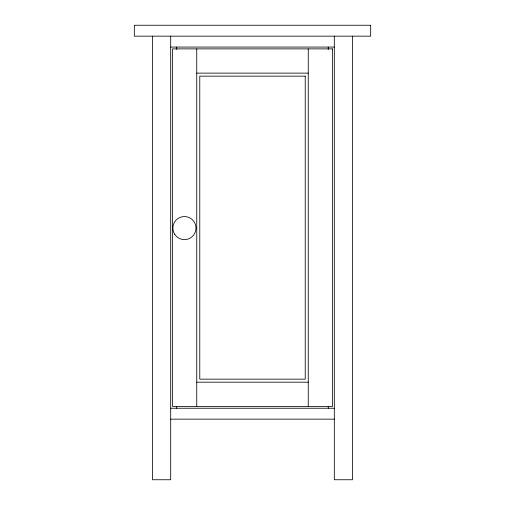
<?xml version="1.0" encoding="UTF-8"?>
<svg xmlns="http://www.w3.org/2000/svg" width="505" height="505" viewBox="0 0 505 505"><rect width="100%" height="100%" fill="white"/><g stroke="black" fill="none" stroke-linecap="round" stroke-linejoin="round"><path stroke-width="0.76" d="M170.69 47.066L334.31 47.066M196.748 73.124L308.252 73.124M196.748 382.184L308.252 382.184M170.69 408.242L334.31 408.242M170.69 419.15L334.31 419.15M352.49 36.158L352.49 479.75L334.31 479.75L334.31 36.158M328.25 47.066L328.25 49.433M328.25 406.664L328.25 408.242M308.252 48.884L308.252 406.424M196.748 48.884L196.748 406.424M176.75 47.066L176.75 49.433M176.75 406.664L176.75 408.242M170.69 36.158L170.69 479.75L152.51 479.75L152.51 36.158M370.67 25.25L134.33 25.25L134.33 36.158L370.67 36.158L370.67 25.25M332.492 48.884L172.508 48.884L172.508 406.424L332.492 406.424L332.492 48.884M305.222 76.154L199.778 76.154L199.778 379.154L305.222 379.154L305.222 76.154M174.692 234.257A11.546 11.533 22.5 0 0 194.671 233.449A11.546 11.533 22.5 0 0 183.971 216.563A11.546 11.533 22.5 0 0 174.692 234.257"/></g></svg>
